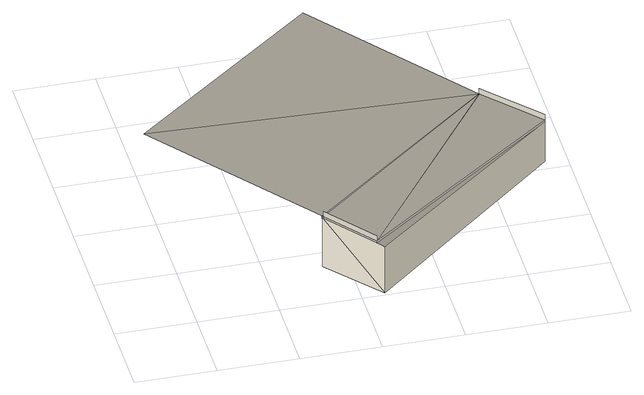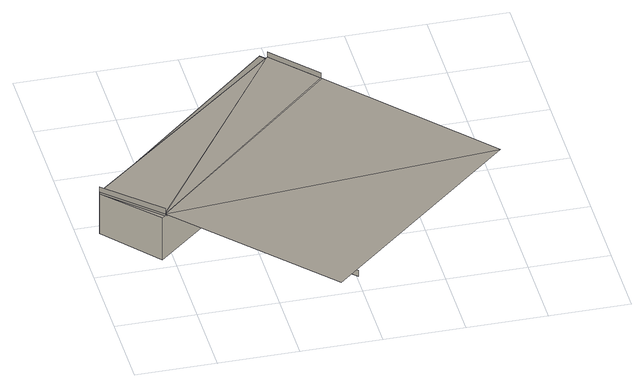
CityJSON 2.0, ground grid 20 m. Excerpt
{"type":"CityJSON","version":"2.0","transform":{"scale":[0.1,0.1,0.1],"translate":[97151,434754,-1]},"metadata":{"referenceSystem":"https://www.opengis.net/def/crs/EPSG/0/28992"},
"CityObjects":{
"bridge1":{"type":"Bridge","attributes":{"name":"Van Brienenoordbrug"},"children":["bridge1-1","bridge1-2","bridge1-3","bridge1-4","bridge1-5","bridge1-6"],"geometry":[{"type":"MultiSurface","lod":"2","boundaries":[[[0,1,2]],[[3,4,5,6]],[[7,6,5,8]],[[2,9,10]],[[9,2,1]],[[9,1,0]],[[11,10,9]],[[11,9,12]],[[13,7,8]],[[14,15,16,17,18,19,20]],[[8,5,21,13]],[[22,21,5,4,23]],[[23,4,3,14,20,24,25,26,27,22],[28,29,30,31,32,33,34,35,36,37,38,39,40,41,42,43,44,45,46,47,48,49,50]],[[51,9,0]],[[52,53,54,25,19,18]],[[51,0,55,9]],[[26,25,54]],[[26,13,27]],[[22,27,13,21]]],"semantics":{"surfaces":[{"type":"OuterFloorSurface"},{"type":"WallSurface"},{"type":"OuterCeilingSurface"},{"type":"GroundSurface"}],"values":[0,1,1,0,0,0,0,0,0,2,1,3,1,0,1,0,2,0,1]}}]},
"bridge1-1":{"type":"BridgeInstallation","parents":["bridge1"],"geometry":[{"type":"MultiSurface","lod":"2","boundaries":[[[2,10,6,56]]]}]},
"bridge1-2":{"type":"BridgeInstallation","parents":["bridge1"],"geometry":[{"type":"MultiSurface","lod":"2","boundaries":[[[57,58,2,0]]]}]},
"bridge1-3":{"type":"BridgeInstallation","parents":["bridge1"],"geometry":[{"type":"MultiSurface","lod":"2","boundaries":[[[7,0,2,56]]]}]},
"bridge1-4":{"type":"BridgeInstallation","parents":["bridge1"],"geometry":[{"type":"MultiSurface","lod":"2","boundaries":[[[13,55,0,7]]]}]},
"bridge1-5":{"type":"BridgeInstallation","parents":["bridge1"],"geometry":[{"type":"MultiSurface","lod":"2","boundaries":[[[59,60,55,9]]]}]},
"bridge1-6":{"type":"BridgeInstallation","parents":["bridge1"],"geometry":[{"type":"MultiSurface","lod":"2","boundaries":[[[26,9,55,13]]]}]}
},
"vertices":[
[441,25,148],[340,143,153],[340,144,153],[338,146,132],[338,146,7],[456,8,7],[338,146,147],[441,25,142],[456,8,141],[818,559,134],[338,146,153],[4,543,169],[487,947,152],[945,429,122],[340,148,132],[435,893,130],[440,898,130],[436,903,130],[436,904,130],[776,523,117],[775,522,117],[945,429,7],[827,566,7],[818,559,7],[775,522,130],[776,523,130],[818,559,128],[827,566,128],[801,545,120],[801,544,121],[801,544,122],[800,543,123],[799,543,123],[798,542,123],[797,541,123],[796,540,123],[796,540,122],[795,539,121],[795,539,120],[795,539,119],[795,539,117],[795,539,116],[796,540,115],[797,541,114],[798,542,114],[799,543,114],[800,543,115],[801,544,116],[801,544,117],[801,545,118],[802,545,119],[818,558,134],[436,904,145],[436,904,147],[746,557,131],[945,429,128],
[340,144,147],
[441,25,163],[340,144,168],
[818,559,149],[945,429,143]
]}
